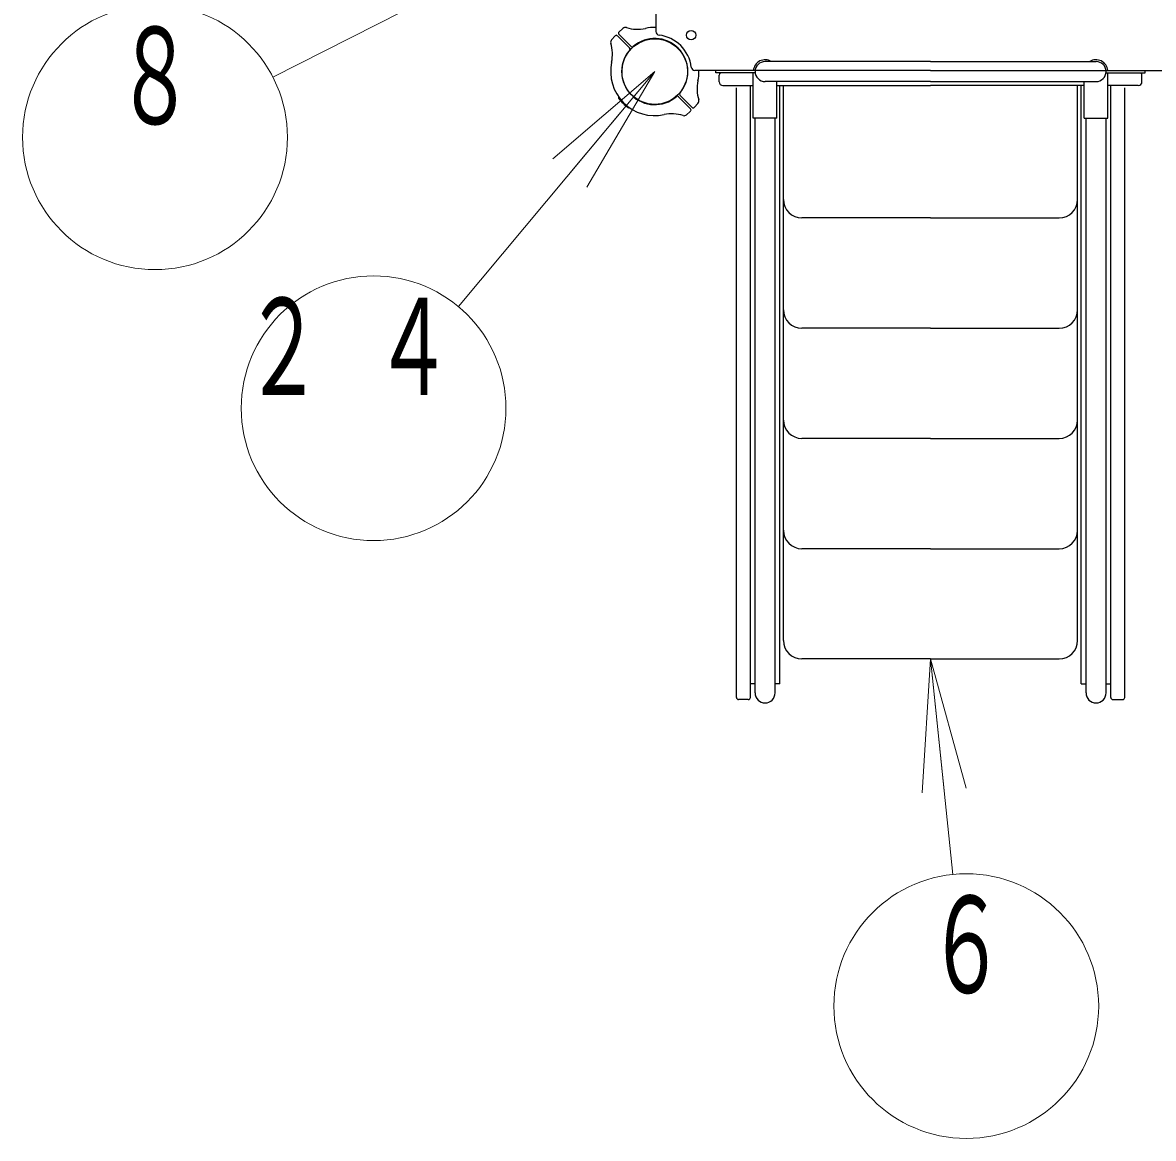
# Model space of a CAD drawing. Units: millimetres on the paper, scale 1:60. Extents: x -571 to 0, y -594 to 267.
# Drawn here: x -262.48 to -236.85, y 111.97 to 137.27 of the extents above; entities that cross this region are included whole.
import ezdxf
from ezdxf.enums import TextEntityAlignment as Align

# ---------------------------------------------------------------- set-up
doc = ezdxf.new("R2010")
doc.units = ezdxf.units.MM
doc.layers.add('1_60', color=7, linetype='Continuous', lineweight=25)
doc.styles.add('ＭＳ ゴシック', font='')
doc.styles.get('ＭＳ ゴシック').set_extended_font_data('MS Gothic')

msp = doc.modelspace()

# ---------------------------------------------------------------- linework, layer by layer
at = {"layer": '1_60', "color": 4}
for p, q in [((-248.126, 142.409), (-248.126, 137.069)), ((-241.901, 136.184), (-247.241, 136.184)), ((-241.901, 136.184), (-236.561, 136.184))]:
    msp.add_line(p, q, dxfattribs=at)
at = {"layer": '1_60', "lineweight": 13}
for p, q in [((-248.378, 140.317), (-256.803, 136.029)), ((-248.151, 136.159), (-252.6, 130.83)), ((-250.458, 134.177), (-248.151, 136.159)), ((-248.151, 136.159), (-250.074, 133.856)), ((-248.151, 136.159), (-249.69, 133.536)), ((-242.092, 119.807), (-241.901, 122.843)), ((-241.901, 122.843), (-241.097, 119.91)), ((-241.901, 122.843), (-241.594, 119.858)), ((-241.901, 122.843), (-241.399, 117.958))]:
    msp.add_line(p, q, dxfattribs=at)
at = {"layer": '1_60', "color": 2}
for p, q in [((-248.963, 137.055), (-248.874, 137.137)), ((-249.047, 136.971), (-249.13, 136.882)), ((-248.722, 136.694), (-248.999, 136.971)), ((-248.686, 136.729), (-248.964, 137.007)), ((-247.617, 135.589), (-247.339, 135.311)), ((-247.581, 135.624), (-247.304, 135.347)), ((-247.256, 135.348), (-247.166, 135.443)), ((-247.34, 135.263), (-247.436, 135.174))]:
    msp.add_line(p, q, dxfattribs=at)
at = {"layer": '1_60'}
for p, q in [((-241.901, 136.386), (-245.651, 136.386)), ((-241.901, 136.386), (-238.151, 136.386)), ((-246.768, 136.133), (-246.768, 136.186)), ((-245.877, 136.186), (-246.768, 136.186)), ((-245.877, 136.133), (-246.768, 136.133)), ((-246.693, 135.926), (-246.693, 136.076)), ((-245.918, 135.099), (-245.918, 136.133)), ((-237.926, 136.186), (-237.035, 136.186)), ((-237.926, 136.133), (-237.035, 136.133)), ((-237.885, 135.099), (-237.885, 136.133)), ((-237.11, 135.926), (-237.11, 136.076)), ((-237.035, 136.133), (-237.035, 136.186)), ((-246.61, 135.843), (-245.918, 135.843)), ((-245.985, 121.972), (-245.985, 135.843)), ((-245.985, 122.276), (-245.985, 135.843)), ((-241.901, 135.933), (-245.651, 135.933)), ((-245.385, 135.099), (-245.385, 135.933)), ((-245.385, 135.843), (-241.901, 135.843)), ((-245.318, 122.276), (-245.318, 135.843)), ((-245.235, 123.259), (-245.235, 135.843)), ((-241.901, 135.933), (-238.151, 135.933)), ((-238.418, 135.843), (-241.901, 135.843)), ((-238.568, 123.259), (-238.568, 135.843)), ((-238.485, 122.276), (-238.485, 135.843)), ((-238.418, 135.099), (-238.418, 135.933)), ((-237.193, 135.843), (-237.885, 135.843)), ((-237.818, 122.276), (-237.818, 135.843)), ((-237.818, 121.972), (-237.818, 135.843)), ((-248.967, 135.58), (-248.968, 135.578)), ((-246.301, 121.972), (-246.301, 135.793)), ((-237.501, 121.972), (-237.501, 135.793)), ((-248.731, 135.344), (-248.733, 135.342)), ((-245.385, 135.099), (-245.918, 135.099)), ((-245.878, 122.072), (-245.878, 135.099)), ((-245.425, 122.072), (-245.425, 135.099)), ((-238.418, 135.099), (-237.885, 135.099)), ((-238.378, 122.072), (-238.378, 135.099)), ((-237.925, 122.072), (-237.925, 135.099)), ((-241.901, 132.843), (-244.818, 132.843)), ((-241.901, 132.843), (-238.985, 132.843)), ((-241.901, 130.343), (-244.818, 130.343)), ((-241.901, 130.343), (-238.985, 130.343)), ((-241.901, 127.842), (-244.818, 127.842)), ((-241.901, 127.842), (-238.985, 127.842)), ((-241.901, 125.342), (-244.818, 125.342)), ((-241.901, 125.342), (-238.985, 125.342)), ((-241.901, 122.842), (-244.818, 122.842)), ((-241.901, 122.842), (-238.985, 122.842)), ((-245.878, 122.276), (-245.985, 122.276)), ((-245.318, 122.276), (-245.425, 122.276)), ((-238.485, 122.276), (-238.378, 122.276)), ((-237.925, 122.276), (-237.818, 122.276)), ((-246.035, 121.922), (-246.251, 121.922)), ((-237.768, 121.922), (-237.551, 121.922))]:
    msp.add_line(p, q, dxfattribs=at)
at = {"layer": '1_60', "lineweight": 13}
for centre in [(-259.477, 134.668), (-254.523, 128.527), (-241.091, 114.974)]:
    msp.add_circle(centre, 3, dxfattribs=at)
at = {"layer": '1_60'}
for centre, radius in [((-248.151, 136.159), 0.743), ((-247.327, 136.984), 0.108)]:
    msp.add_circle(centre, radius, dxfattribs=at)
at = {"layer": '1_60', "color": 2}
for centre, radius, start, end in [((-248.817, 137.076), 0.0833, 72.4588, 133), ((-248.541, 137.951), 0.833, 252.4588, 282.2728), ((-248.151, 136.159), 1, 88.5675, 102.2728), ((-249.069, 136.825), 0.0833, 137, 197.5412), ((-249.023, 136.948), 0.0333, 45, 137), ((-248.94, 137.03), 0.0333, 133, 225), ((-248.151, 136.159), 0.75, 45, 130.7293), ((-249.943, 136.549), 0.833, 347.7272, 17.5412), ((-248.151, 136.159), 0.75, 139.2707, 225), ((-248.745, 136.67), 0.0333, 319.2707, 45), ((-248.663, 136.753), 0.0333, 225, 310.7293), ((-248.151, 136.159), 0.75, 319.2707, 45), ((-248.151, 136.159), 1, 167.7272, 225), ((-248.151, 136.159), 1, 347.7272, 1.4325), ((-246.36, 135.769), 0.833, 167.7272, 197.5412), ((-248.151, 136.159), 0.75, 225, 310.7293), ((-247.64, 135.565), 0.0333, 45, 130.7293), ((-247.558, 135.648), 0.0333, 139.2707, 225), ((-248.151, 136.159), 1, 225, 282.2728), ((-247.363, 135.288), 0.0333, 313, 45), ((-247.28, 135.37), 0.0333, 225, 317), ((-247.234, 135.493), 0.0833, 317, 17.5412), ((-247.762, 134.368), 0.833, 72.4588, 102.2728), ((-247.485, 135.242), 0.0833, 252.4588, 313)]:
    msp.add_arc(centre, radius, start, end, dxfattribs=at)
at = {"layer": '1_60', "color": 4}
for centre, start, end in [((-248.043, 137.069), 180, 263.2128), ((-247.241, 136.267), 186.7872, 270)]:
    msp.add_arc(centre, 0.0833, start, end, dxfattribs=at)
at = {"layer": '1_60'}
for centre, radius, start, end in [((-248.151, 136.159), 0.833, 6.7872, 83.2128), ((-245.651, 136.159), 0.267, 58.2117, 174.2608), ((-245.651, 136.159), 0.227, 90, 270), ((-238.151, 136.159), 0.267, 5.7392, 121.7883), ((-238.151, 136.159), 0.227, 270, 90), ((-246.61, 136.076), 0.0833, 137.1564, 180), ((-237.193, 136.076), 0.0833, 0, 42.8436), ((-246.61, 135.926), 0.0833, 180, 270), ((-237.193, 135.926), 0.0833, 270, 0), ((-248.957, 135.566), 0.0167, 135, 216.3731), ((-248.151, 136.159), 1.017, 216.3731, 225), ((-248.151, 136.159), 1.017, 225, 233.6269), ((-248.745, 135.354), 0.0167, 233.6269, 315), ((-244.818, 133.259), 0.417, 180, 270), ((-238.985, 133.259), 0.417, 270, 0), ((-244.818, 130.759), 0.417, 180, 270), ((-238.985, 130.759), 0.417, 270, 0), ((-244.818, 128.259), 0.417, 180, 270), ((-238.985, 128.259), 0.417, 270, 0), ((-244.818, 125.759), 0.417, 180, 270), ((-238.985, 125.759), 0.417, 270, 0), ((-244.818, 123.259), 0.417, 180, 270), ((-238.985, 123.259), 0.417, 270, 0), ((-245.651, 122.072), 0.227, 180, 0), ((-238.151, 122.072), 0.227, 180, 0), ((-246.251, 121.972), 0.05, 180, 270), ((-246.035, 121.972), 0.05, 270, 0), ((-237.768, 121.972), 0.05, 180, 270), ((-237.551, 121.972), 0.05, 270, 0)]:
    msp.add_arc(centre, radius, start, end, dxfattribs=at)

# ---------------------------------------------------------------- texts
at = {"layer": '1_60', "style": 'ＭＳ ゴシック', "width": 0.6}
for s, p in [('８', (-259.477, 137.168)), ('６', (-241.091, 117.474))]:
    msp.add_text(s, height=2.199, dxfattribs=at).set_placement(p, align=Align.TOP_CENTER)
at = {"layer": '1_60', "insert": (-254.523, 131.027), "char_height": 2.199, "attachment_point": 2, "style": 'ＭＳ ゴシック'}
msp.add_mtext('\\T1.64;\\W0.6;２４', dxfattribs=at)

doc.saveas('drawing.dxf')
